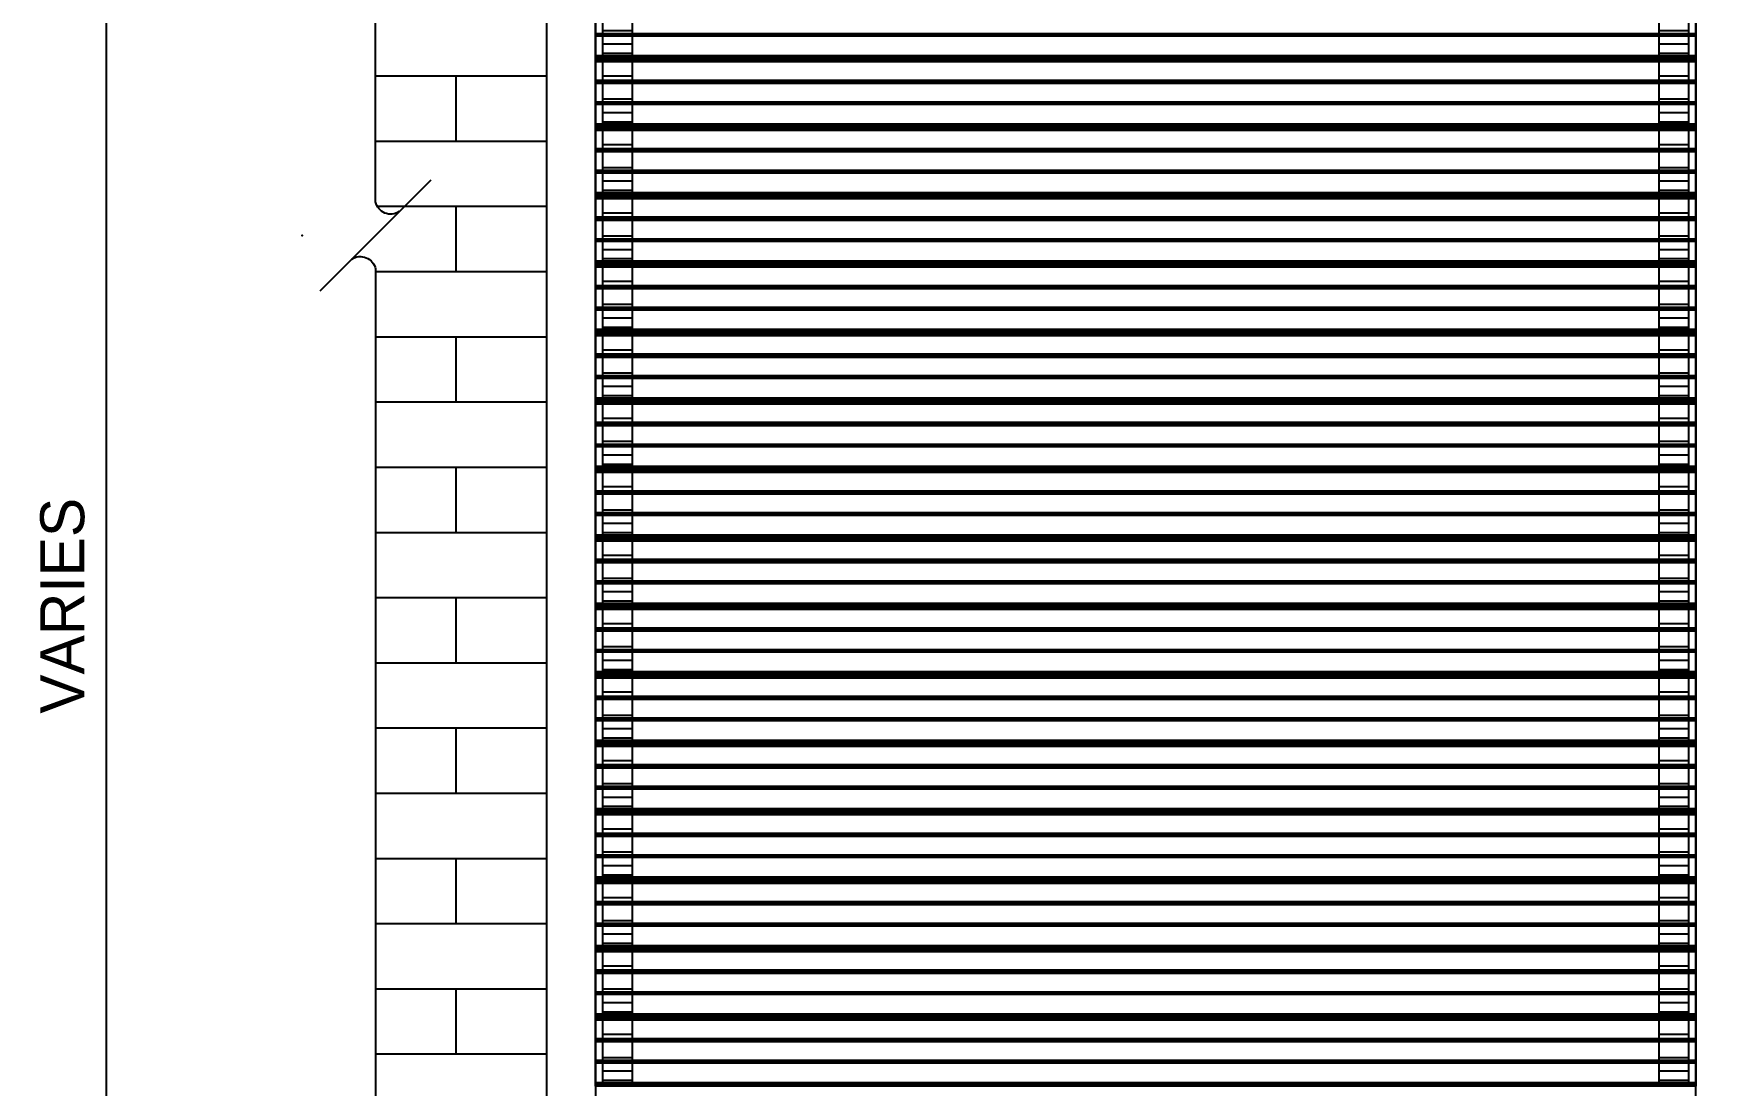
# Model space of a CAD drawing. Header units: millimetres. Extents: x -244126 to 368105, y -173968 to 259060.
# Drawn here: x -8682 to -6957, y 57675 to 58751 of the extents above; entities that cross this region are included whole.
import ezdxf

# ---------------------------------------------------------------- set-up
doc = ezdxf.new("R2010")
doc.units = ezdxf.units.MM
doc.header["$MEASUREMENT"] = 0
doc.linetypes.add('ACAD_ISO04W100', pattern=[30, 24, -3, 0, -3])
for name, color, linetype in [('000 - H A T C H', 8, 'Continuous'), ('000 - SYMBOL CON', 1, 'Continuous'), ('000 - WIPEOUT', 250, 'Continuous'), ('001 - ASCESSORIES', 1, 'Continuous'), ('002 - STRUCTURAL STEEL', 4, 'Continuous'), ('004 - WALL', 3, 'Continuous'), ('A04_TUBE SERIES', 7, 'Continuous')]:
    doc.layers.add(name, color=color, linetype=linetype)
doc.styles.add('CORDIA', font='cordia.shx')
doc.dimstyles.new('DIM E-E', dxfattribs={"dimscale": 2, "dimtxt": 0.18, "dimasz": 0.1, "dimexe": 0.1, "dimexo": 0.1, "dimgap": 0.09, "dimtad": 1, "dimtoh": 1, "dimzin": 0, "dimdsep": 46, "dimtxsty": 'CORDIA', "dimblk": 'OBLIQUE', "dimcen": 0.1, "dimdle": 0.1, "dimclrd": 40, "dimclre": 140, "dimclrt": 3, "dimadec": 0, "dimazin": 0, "dimtfac": 1, "dimtix": 1, "dimtmove": 2, "dimatfit": 3, "dimfxl": 1, "dimtolj": 1, "dimtzin": 0, "dimarcsym": 0})

# ---------------------------------------------------------------- blocks, each defined once
blk = doc.blocks.new('*U3711')
at = {"layer": '000 - H A T C H'}
h = blk.add_hatch(dxfattribs=at)
h.set_pattern_fill('AR-BRSTD', color=0, scale=25)
h.set_pattern_definition([(0, (-1350, -100), (0, 66.675), []), (90, (-1350, -100), (-100, 66.675), [66.675, -66.675])])
h.paths.add_polyline_path([(-250, 3000), (-250, 0), (0, 0), (0, 2700), (2400, 2700), (2400, 0), (2650, 0), (2650, 3000)])
at = {"layer": '004 - WALL', "color": 0, "linetype": 'ByBlock'}
blk.add_lwpolyline([(2650, 3000), (-250, 3000), (-250, 0), (0, 0), (0, 2700), (2400, 2700), (2400, 0), (2650, 0), (2650, 3000)], close=True, dxfattribs=at)
blk = doc.blocks.new('*U3715')
at = {"layer": '002 - STRUCTURAL STEEL', "color": 0, "linetype": 'ByBlock'}
blk.add_lwpolyline([(0, 50), (2700, 50), (2700, 0), (0, 0)], close=True, dxfattribs=at)
blk = doc.blocks.new('_Oblique')
at = {"color": 0, "linetype": 'ByBlock', "lineweight": -2}
blk.add_line((-0.5, -0.5), (0.5, 0.5), dxfattribs=at)
blk = doc.blocks.new('*D3760')
at = {"layer": 'A04_TUBE SERIES', "color": 40, "lineweight": -2, "transparency": 16777216}
blk.add_line((-8607.5, 57019.5), (-8607.5, 59311.6), dxfattribs=at)
at = {"layer": 'A04_TUBE SERIES', "color": 140, "linetype": 'ACAD_ISO04W100', "lineweight": -2, "transparency": 16777216}
for p, q in [((-8532.5, 59286.6), (-8632.5, 59286.6)), ((-8532.5, 57044.5), (-8632.5, 57044.5))]:
    blk.add_line(p, q, dxfattribs=at)
at = {"layer": 'Defpoints', "color": 0, "transparency": 16777216}
for p in [(-8607.5, 59286.6), (-8507.5, 59286.6), (-8507.5, 57044.5)]:
    blk.add_point(p, dxfattribs=at)
at = {"layer": 'A04_TUBE SERIES', "color": 40, "lineweight": -2, "transparency": 16777216, "xscale": 25, "yscale": 25, "zscale": 25}
for p, rotation in [((-8607.5, 59286.6), 90), ((-8607.5, 57044.5), 270)]:
    blk.add_blockref('_Oblique', p, dxfattribs=dict(at, rotation=rotation))
at = {"layer": 'A04_TUBE SERIES', "color": 3, "transparency": 16777216, "insert": (-8652.5, 58165.6), "char_height": 45, "attachment_point": 5, "rotation": 90, "style": 'CORDIA'}
blk.add_mtext('\\A1;VARIES', dxfattribs=at)
blk = doc.blocks.new('*U3751')
at = {"color": 3}
blk.add_wipeout([(1.375, 3.006), (1.184, 2.931), (1.025, 2.8), (0.917, 2.625), (0.871, 2.424), (0.89, 2.219), (0.974, 2.031), (-0.969, 3.974), (-0.885, 3.787), (-0.866, 3.583), (-0.913, 3.384), (-1.021, 3.21), (-1.179, 3.079), (-1.37, 3.006), (-59.997, 3.02), (-59.997, -0.38), (60, -0.394), (60, 3.006)], dxfattribs=at).dxf.layer = '000 - WIPEOUT'
blk.add_point((0.003, 0.003), dxfattribs=at)
at = {"layer": '000 - SYMBOL CON', "color": 0, "extrusion": (0, 0, -1)}
blk.add_line((2.269, 0.737), (-2.269, 5.275), dxfattribs=at)
at = {"layer": '000 - SYMBOL CON', "color": 0}
for p, q in [((-1.37, 3.006), (-59.997, 3.02)), ((1.375, 3.006), (60, 3.006))]:
    blk.add_line(p, q, dxfattribs=at)
at = {"layer": '000 - SYMBOL CON', "color": 0, "extrusion": (0, 0, -1)}
for centre, radius, start, end in [((1.499, 3.626), 0.634, 146.72715, 258.27285), ((-1.507, 2.382), 0.638, 326.67996, 78.07944)]:
    blk.add_arc(centre, radius, start, end, dxfattribs=at)
blk = doc.blocks.new('000 - ASSCESSORIES_FAMELINE_AL.FLEX_BK_FOR_70Z_[70Z-BK]_FRONT_VIEW')
at = {"layer": '001 - ASCESSORIES', "color": 8}
for p, q in [((-49.3, -15), (-49.3, 15)), ((-25.7, -15), (-25.7, 15)), ((-11.9, -15), (-11.9, 15)), ((-2.4, -15), (-2.4, 15))]:
    blk.add_line(p, q, dxfattribs=at)
at = {"layer": '001 - ASCESSORIES', "color": 0}
blk.add_lwpolyline([(-65.5, 15), (2.7, 15), (2.7, -15), (-65.5, -15)], close=True, dxfattribs=at)
blk = doc.blocks.new('*U3767')
at = {"color": 8}
for p, q in [((-581.3, -1400), (-581.3, -2525)), ((-581, -1400), (-581, -2525)), ((-580.7, -1400), (-580.7, -2525)), ((-580.4, -1400), (-580.4, -2525)), ((-580.1, -1400), (-580.1, -2525)), ((-579.7, -1400), (-579.7, -2525)), ((-579.3, -1400), (-579.3, -2525)), ((-578.9, -1400), (-578.9, -2525)), ((-558.8, -1400), (-558.8, -2525)), ((-558.4, -1400), (-558.4, -2525)), ((-558, -1400), (-558, -2525)), ((-557.6, -1400), (-557.6, -2525)), ((-557.2, -1400), (-557.2, -2525)), ((-556.9, -1400), (-556.9, -2525)), ((-556.9, -1400), (-556.9, -2525)), ((-556.6, -1400), (-556.6, -2525)), ((-556.3, -1400), (-556.3, -2525)), ((-556, -1400), (-556, -2525)), ((-555.8, -1400), (-555.8, -2525)), ((-555.7, -1400), (-555.7, -2525)), ((-555.6, -1400), (-555.6, -2525)), ((-555.5, -1400), (-555.5, -2525)), ((-555.2, -1400), (-555.2, -2525)), ((-554.9, -1400), (-554.9, -2525)), ((-554.5, -1400), (-554.5, -2525)), ((-554.2, -1400), (-554.2, -2525)), ((-553.8, -1400), (-553.8, -2525)), ((-553.4, -1400), (-553.4, -2525)), ((-552.6, -1400), (-552.6, -2525)), ((-533.7, -1400), (-533.7, -2525)), ((-533.3, -1400), (-533.3, -2525)), ((-532.9, -1400), (-532.9, -2525)), ((-532.5, -1400), (-532.5, -2525)), ((-532.1, -1400), (-532.1, -2525)), ((-531.8, -1400), (-531.8, -2525)), ((-531.8, -1400), (-531.8, -2525)), ((-531.5, -1400), (-531.5, -2525)), ((-531.2, -1400), (-531.2, -2525)), ((-530.9, -1400), (-530.9, -2525)), ((-530.7, -1400), (-530.7, -2525)), ((-530.5, -1400), (-530.5, -2525)), ((-511.5, -1400), (-511.5, -2525)), ((-511.3, -1400), (-511.3, -2525)), ((-511, -1400), (-511, -2525)), ((-510.7, -1400), (-510.7, -2525)), ((-510.4, -1400), (-510.4, -2525)), ((-510.1, -1400), (-510.1, -2525)), ((-509.7, -1400), (-509.7, -2525)), ((-509.3, -1400), (-509.3, -2525)), ((-508.9, -1400), (-508.9, -2525)), ((-488.8, -1400), (-488.8, -2525)), ((-488.4, -1400), (-488.4, -2525)), ((-488, -1400), (-488, -2525)), ((-487.6, -1400), (-487.6, -2525)), ((-487.2, -1400), (-487.2, -2525)), ((-486.9, -1400), (-486.9, -2525)), ((-486.9, -1400), (-486.9, -2525)), ((-486.6, -1400), (-486.6, -2525)), ((-486.3, -1400), (-486.3, -2525)), ((-486, -1400), (-486, -2525)), ((-485.8, -1400), (-485.8, -2525)), ((-485.7, -1400), (-485.7, -2525)), ((-485.6, -1400), (-485.6, -2525)), ((-485.5, -1400), (-485.5, -2525)), ((-485.2, -1400), (-485.2, -2525)), ((-484.9, -1400), (-484.9, -2525)), ((-484.5, -1400), (-484.5, -2525)), ((-484.2, -1400), (-484.2, -2525)), ((-483.8, -1400), (-483.8, -2525)), ((-483.4, -1400), (-483.4, -2525)), ((-482.6, -1400), (-482.6, -2525)), ((-463.7, -1400), (-463.7, -2525)), ((-463.3, -1400), (-463.3, -2525)), ((-462.9, -1400), (-462.9, -2525)), ((-462.5, -1400), (-462.5, -2525)), ((-462.1, -1400), (-462.1, -2525)), ((-461.8, -1400), (-461.8, -2525)), ((-461.8, -1400), (-461.8, -2525)), ((-461.5, -1400), (-461.5, -2525)), ((-461.2, -1400), (-461.2, -2525)), ((-460.9, -1400), (-460.9, -2525)), ((-460.7, -1400), (-460.7, -2525)), ((-460.5, -1400), (-460.5, -2525)), ((-441.5, -1400), (-441.5, -2525)), ((-441.3, -1400), (-441.3, -2525)), ((-441, -1400), (-441, -2525)), ((-440.7, -1400), (-440.7, -2525)), ((-440.4, -1400), (-440.4, -2525)), ((-440.1, -1400), (-440.1, -2525)), ((-439.7, -1400), (-439.7, -2525)), ((-439.3, -1400), (-439.3, -2525)), ((-438.9, -1400), (-438.9, -2525)), ((-418.8, -1400), (-418.8, -2525)), ((-418.4, -1400), (-418.4, -2525)), ((-418, -1400), (-418, -2525)), ((-417.6, -1400), (-417.6, -2525)), ((-417.2, -1400), (-417.2, -2525)), ((-416.9, -1400), (-416.9, -2525)), ((-416.9, -1400), (-416.9, -2525)), ((-416.6, -1400), (-416.6, -2525)), ((-416.3, -1400), (-416.3, -2525)), ((-416, -1400), (-416, -2525)), ((-415.8, -1400), (-415.8, -2525)), ((-415.7, -1400), (-415.7, -2525)), ((-415.6, -1400), (-415.6, -2525)), ((-415.5, -1400), (-415.5, -2525)), ((-415.2, -1400), (-415.2, -2525)), ((-414.9, -1400), (-414.9, -2525)), ((-414.5, -1400), (-414.5, -2525)), ((-414.2, -1400), (-414.2, -2525)), ((-413.8, -1400), (-413.8, -2525)), ((-413.4, -1400), (-413.4, -2525)), ((-412.6, -1400), (-412.6, -2525)), ((-393.7, -1400), (-393.7, -2525)), ((-393.3, -1400), (-393.3, -2525)), ((-392.9, -1400), (-392.9, -2525)), ((-392.5, -1400), (-392.5, -2525)), ((-392.1, -1400), (-392.1, -2525)), ((-391.8, -1400), (-391.8, -2525)), ((-391.8, -1400), (-391.8, -2525)), ((-391.5, -1400), (-391.5, -2525)), ((-391.2, -1400), (-391.2, -2525)), ((-390.9, -1400), (-390.9, -2525)), ((-390.7, -1400), (-390.7, -2525)), ((-390.5, -1400), (-390.5, -2525)), ((-371.5, -1400), (-371.5, -2525)), ((-371.3, -1400), (-371.3, -2525)), ((-371, -1400), (-371, -2525)), ((-370.7, -1400), (-370.7, -2525)), ((-370.4, -1400), (-370.4, -2525)), ((-370.1, -1400), (-370.1, -2525)), ((-369.7, -1400), (-369.7, -2525)), ((-369.3, -1400), (-369.3, -2525)), ((-368.9, -1400), (-368.9, -2525)), ((-348.8, -1400), (-348.8, -2525)), ((-348.4, -1400), (-348.4, -2525)), ((-348, -1400), (-348, -2525)), ((-347.6, -1400), (-347.6, -2525)), ((-347.2, -1400), (-347.2, -2525)), ((-346.9, -1400), (-346.9, -2525)), ((-346.9, -1400), (-346.9, -2525)), ((-346.6, -1400), (-346.6, -2525)), ((-346.3, -1400), (-346.3, -2525)), ((-346, -1400), (-346, -2525)), ((-345.8, -1400), (-345.8, -2525)), ((-345.7, -1400), (-345.7, -2525)), ((-345.6, -1400), (-345.6, -2525)), ((-345.5, -1400), (-345.5, -2525)), ((-345.2, -1400), (-345.2, -2525)), ((-344.9, -1400), (-344.9, -2525)), ((-344.5, -1400), (-344.5, -2525)), ((-344.2, -1400), (-344.2, -2525)), ((-343.8, -1400), (-343.8, -2525)), ((-343.4, -1400), (-343.4, -2525)), ((-342.6, -1400), (-342.6, -2525)), ((-323.7, -1400), (-323.7, -2525)), ((-323.3, -1400), (-323.3, -2525)), ((-322.9, -1400), (-322.9, -2525)), ((-322.5, -1400), (-322.5, -2525)), ((-322.1, -1400), (-322.1, -2525)), ((-321.8, -1400), (-321.8, -2525)), ((-321.8, -1400), (-321.8, -2525)), ((-321.5, -1400), (-321.5, -2525)), ((-321.2, -1400), (-321.2, -2525)), ((-320.9, -1400), (-320.9, -2525)), ((-320.7, -1400), (-320.7, -2525)), ((-320.5, -1400), (-320.5, -2525)), ((-301.5, -1400), (-301.5, -2525)), ((-301.3, -1400), (-301.3, -2525)), ((-301, -1400), (-301, -2525)), ((-300.7, -1400), (-300.7, -2525)), ((-300.4, -1400), (-300.4, -2525)), ((-300.1, -1400), (-300.1, -2525)), ((-299.7, -1400), (-299.7, -2525)), ((-299.3, -1400), (-299.3, -2525)), ((-298.9, -1400), (-298.9, -2525)), ((-278.8, -1400), (-278.8, -2525)), ((-278.4, -1400), (-278.4, -2525)), ((-278, -1400), (-278, -2525)), ((-277.6, -1400), (-277.6, -2525)), ((-277.2, -1400), (-277.2, -2525)), ((-276.9, -1400), (-276.9, -2525)), ((-276.9, -1400), (-276.9, -2525)), ((-276.6, -1400), (-276.6, -2525)), ((-276.3, -1400), (-276.3, -2525)), ((-276, -1400), (-276, -2525)), ((-275.8, -1400), (-275.8, -2525)), ((-275.7, -1400), (-275.7, -2525)), ((-275.6, -1400), (-275.6, -2525)), ((-275.5, -1400), (-275.5, -2525)), ((-275.2, -1400), (-275.2, -2525)), ((-274.9, -1400), (-274.9, -2525)), ((-274.5, -1400), (-274.5, -2525)), ((-274.2, -1400), (-274.2, -2525)), ((-273.8, -1400), (-273.8, -2525)), ((-273.4, -1400), (-273.4, -2525)), ((-272.6, -1400), (-272.6, -2525)), ((-253.7, -1400), (-253.7, -2525)), ((-253.3, -1400), (-253.3, -2525)), ((-252.9, -1400), (-252.9, -2525)), ((-252.5, -1400), (-252.5, -2525)), ((-252.1, -1400), (-252.1, -2525)), ((-251.8, -1400), (-251.8, -2525)), ((-251.8, -1400), (-251.8, -2525)), ((-251.5, -1400), (-251.5, -2525)), ((-251.2, -1400), (-251.2, -2525)), ((-250.9, -1400), (-250.9, -2525)), ((-250.7, -1400), (-250.7, -2525)), ((-250.5, -1400), (-250.5, -2525)), ((-231.5, -1400), (-231.5, -2525)), ((-231.3, -1400), (-231.3, -2525)), ((-231, -1400), (-231, -2525)), ((-230.7, -1400), (-230.7, -2525)), ((-230.4, -1400), (-230.4, -2525)), ((-230.1, -1400), (-230.1, -2525)), ((-229.7, -1400), (-229.7, -2525)), ((-229.3, -1400), (-229.3, -2525)), ((-228.9, -1400), (-228.9, -2525)), ((-208.8, -1400), (-208.8, -2525)), ((-208.4, -1400), (-208.4, -2525)), ((-208, -1400), (-208, -2525)), ((-207.6, -1400), (-207.6, -2525)), ((-207.2, -1400), (-207.2, -2525)), ((-206.9, -1400), (-206.9, -2525)), ((-206.9, -1400), (-206.9, -2525)), ((-206.6, -1400), (-206.6, -2525)), ((-206.3, -1400), (-206.3, -2525)), ((-206, -1400), (-206, -2525)), ((-205.8, -1400), (-205.8, -2525)), ((-205.7, -1400), (-205.7, -2525)), ((-205.6, -1400), (-205.6, -2525)), ((-205.5, -1400), (-205.5, -2525)), ((-205.2, -1400), (-205.2, -2525)), ((-204.9, -1400), (-204.9, -2525)), ((-204.5, -1400), (-204.5, -2525)), ((-204.2, -1400), (-204.2, -2525)), ((-203.8, -1400), (-203.8, -2525)), ((-203.4, -1400), (-203.4, -2525)), ((-202.6, -1400), (-202.6, -2525)), ((-183.7, -1400), (-183.7, -2525)), ((-183.3, -1400), (-183.3, -2525)), ((-182.9, -1400), (-182.9, -2525)), ((-182.5, -1400), (-182.5, -2525)), ((-182.1, -1400), (-182.1, -2525)), ((-181.8, -1400), (-181.8, -2525)), ((-181.8, -1400), (-181.8, -2525)), ((-181.5, -1400), (-181.5, -2525)), ((-181.2, -1400), (-181.2, -2525)), ((-180.9, -1400), (-180.9, -2525)), ((-180.7, -1400), (-180.7, -2525)), ((-180.5, -1400), (-180.5, -2525)), ((-161.5, -1400), (-161.5, -2525)), ((-161.3, -1400), (-161.3, -2525)), ((-161, -1400), (-161, -2525)), ((-160.7, -1400), (-160.7, -2525)), ((-160.4, -1400), (-160.4, -2525)), ((-160.1, -1400), (-160.1, -2525)), ((-159.7, -1400), (-159.7, -2525)), ((-159.3, -1400), (-159.3, -2525)), ((-158.9, -1400), (-158.9, -2525)), ((-138.8, -1400), (-138.8, -2525)), ((-138.4, -1400), (-138.4, -2525)), ((-138, -1400), (-138, -2525)), ((-137.6, -1400), (-137.6, -2525)), ((-137.2, -1400), (-137.2, -2525)), ((-136.9, -1400), (-136.9, -2525)), ((-136.9, -1400), (-136.9, -2525)), ((-136.6, -1400), (-136.6, -2525)), ((-136.3, -1400), (-136.3, -2525)), ((-136, -1400), (-136, -2525)), ((-135.8, -1400), (-135.8, -2525)), ((-135.7, -1400), (-135.7, -2525)), ((-135.6, -1400), (-135.6, -2525)), ((-135.5, -1400), (-135.5, -2525)), ((-135.2, -1400), (-135.2, -2525)), ((-134.9, -1400), (-134.9, -2525)), ((-134.5, -1400), (-134.5, -2525)), ((-134.2, -1400), (-134.2, -2525)), ((-133.8, -1400), (-133.8, -2525)), ((-133.4, -1400), (-133.4, -2525)), ((-132.6, -1400), (-132.6, -2525)), ((-113.7, -1400), (-113.7, -2525)), ((-113.3, -1400), (-113.3, -2525)), ((-112.9, -1400), (-112.9, -2525)), ((-112.5, -1400), (-112.5, -2525)), ((-112.1, -1400), (-112.1, -2525)), ((-111.8, -1400), (-111.8, -2525)), ((-111.8, -1400), (-111.8, -2525)), ((-111.5, -1400), (-111.5, -2525)), ((-111.2, -1400), (-111.2, -2525)), ((-110.9, -1400), (-110.9, -2525)), ((-110.7, -1400), (-110.7, -2525)), ((-110.5, -1400), (-110.5, -2525)), ((-91.5, -1400), (-91.5, -2525)), ((-91.3, -1400), (-91.3, -2525)), ((-91, -1400), (-91, -2525)), ((-90.7, -1400), (-90.7, -2525)), ((-90.4, -1400), (-90.4, -2525)), ((-90.1, -1400), (-90.1, -2525)), ((-89.7, -1400), (-89.7, -2525)), ((-89.3, -1400), (-89.3, -2525)), ((-88.9, -1400), (-88.9, -2525)), ((-68.8, -1400), (-68.8, -2525)), ((-68.4, -1400), (-68.4, -2525)), ((-68, -1400), (-68, -2525)), ((-67.6, -1400), (-67.6, -2525)), ((-67.2, -1400), (-67.2, -2525)), ((-66.9, -1400), (-66.9, -2525)), ((-66.9, -1400), (-66.9, -2525)), ((-66.6, -1400), (-66.6, -2525)), ((-66.3, -1400), (-66.3, -2525)), ((-66, -1400), (-66, -2525)), ((-65.8, -1400), (-65.8, -2525)), ((-65.7, -1400), (-65.7, -2525)), ((-65.6, -1400), (-65.6, -2525)), ((-65.5, -1400), (-65.5, -2525)), ((-65.2, -1400), (-65.2, -2525)), ((-64.9, -1400), (-64.9, -2525)), ((-64.5, -1400), (-64.5, -2525)), ((-64.2, -1400), (-64.2, -2525)), ((-63.8, -1400), (-63.8, -2525)), ((-63.4, -1400), (-63.4, -2525)), ((-62.6, -1400), (-62.6, -2525)), ((-43.7, -1400), (-43.7, -2525)), ((-43.3, -1400), (-43.3, -2525)), ((-42.9, -1400), (-42.9, -2525)), ((-42.5, -1400), (-42.5, -2525)), ((-42.1, -1400), (-42.1, -2525)), ((-41.8, -1400), (-41.8, -2525)), ((-41.8, -1400), (-41.8, -2525)), ((-41.5, -1400), (-41.5, -2525)), ((-41.2, -1400), (-41.2, -2525)), ((-40.9, -1400), (-40.9, -2525)), ((-40.7, -1400), (-40.7, -2525)), ((-40.5, -1400), (-40.5, -2525)), ((-21.5, -1400), (-21.5, -2525)), ((-21.3, -1400), (-21.3, -2525)), ((-21, -1400), (-21, -2525)), ((-20.7, -1400), (-20.7, -2525)), ((-20.4, -1400), (-20.4, -2525)), ((-20.1, -1400), (-20.1, -2525)), ((-19.7, -1400), (-19.7, -2525)), ((-19.3, -1400), (-19.3, -2525)), ((-18.9, -1400), (-18.9, -2525)), ((1.2, -1400), (1.2, -2525)), ((1.6, -1400), (1.6, -2525)), ((2, -1400), (2, -2525)), ((2.4, -1400), (2.4, -2525)), ((2.8, -1400), (2.8, -2525)), ((3.1, -1400), (3.1, -2525)), ((3.1, -1400), (3.1, -2525)), ((3.4, -1400), (3.4, -2525)), ((3.7, -1400), (3.7, -2525)), ((4, -1400), (4, -2525)), ((4.2, -1400), (4.2, -2525)), ((4.3, -1400), (4.3, -2525)), ((4.4, -1400), (4.4, -2525)), ((4.5, -1400), (4.5, -2525)), ((4.8, -1400), (4.8, -2525)), ((5.1, -1400), (5.1, -2525)), ((5.5, -1400), (5.5, -2525)), ((5.8, -1400), (5.8, -2525)), ((6.2, -1400), (6.2, -2525)), ((6.6, -1400), (6.6, -2525)), ((7.4, -1400), (7.4, -2525)), ((26.3, -1400), (26.3, -2525)), ((26.7, -1400), (26.7, -2525)), ((27.1, -1400), (27.1, -2525)), ((27.5, -1400), (27.5, -2525)), ((27.9, -1400), (27.9, -2525)), ((28.2, -1400), (28.2, -2525)), ((28.2, -1400), (28.2, -2525)), ((28.5, -1400), (28.5, -2525)), ((28.8, -1400), (28.8, -2525)), ((29.1, -1400), (29.1, -2525)), ((29.3, -1400), (29.3, -2525)), ((29.5, -1400), (29.5, -2525)), ((48.5, -1400), (48.5, -2525)), ((48.7, -1400), (48.7, -2525)), ((49, -1400), (49, -2525)), ((49.3, -1400), (49.3, -2525)), ((49.6, -1400), (49.6, -2525)), ((49.9, -1400), (49.9, -2525)), ((50.3, -1400), (50.3, -2525)), ((50.7, -1400), (50.7, -2525)), ((51.1, -1400), (51.1, -2525)), ((71.2, -1400), (71.2, -2525)), ((71.6, -1400), (71.6, -2525)), ((72, -1400), (72, -2525)), ((72.4, -1400), (72.4, -2525)), ((72.8, -1400), (72.8, -2525)), ((73.1, -1400), (73.1, -2525)), ((73.1, -1400), (73.1, -2525)), ((73.4, -1400), (73.4, -2525)), ((73.7, -1400), (73.7, -2525)), ((74, -1400), (74, -2525)), ((74.2, -1400), (74.2, -2525)), ((74.3, -1400), (74.3, -2525)), ((74.4, -1400), (74.4, -2525)), ((74.5, -1400), (74.5, -2525)), ((74.8, -1400), (74.8, -2525)), ((75.1, -1400), (75.1, -2525)), ((75.5, -1400), (75.5, -2525)), ((75.8, -1400), (75.8, -2525)), ((76.2, -1400), (76.2, -2525)), ((76.6, -1400), (76.6, -2525)), ((77.4, -1400), (77.4, -2525)), ((96.3, -1400), (96.3, -2525)), ((96.7, -1400), (96.7, -2525)), ((97.1, -1400), (97.1, -2525)), ((97.5, -1400), (97.5, -2525)), ((97.9, -1400), (97.9, -2525)), ((98.2, -1400), (98.2, -2525)), ((98.2, -1400), (98.2, -2525)), ((98.5, -1400), (98.5, -2525)), ((98.8, -1400), (98.8, -2525)), ((99.1, -1400), (99.1, -2525)), ((99.3, -1400), (99.3, -2525)), ((99.5, -1400), (99.5, -2525)), ((118.5, -1400), (118.5, -2525)), ((118.7, -1400), (118.7, -2525)), ((119, -1400), (119, -2525)), ((119.3, -1400), (119.3, -2525)), ((119.6, -1400), (119.6, -2525)), ((119.9, -1400), (119.9, -2525)), ((120.3, -1400), (120.3, -2525)), ((120.7, -1400), (120.7, -2525)), ((121.1, -1400), (121.1, -2525)), ((141.2, -1400), (141.2, -2525)), ((141.6, -1400), (141.6, -2525)), ((142, -1400), (142, -2525)), ((142.4, -1400), (142.4, -2525)), ((142.8, -1400), (142.8, -2525)), ((143.1, -1400), (143.1, -2525)), ((143.1, -1400), (143.1, -2525)), ((143.4, -1400), (143.4, -2525)), ((143.7, -1400), (143.7, -2525)), ((144, -1400), (144, -2525)), ((144.2, -1400), (144.2, -2525)), ((144.3, -1400), (144.3, -2525)), ((144.4, -1400), (144.4, -2525)), ((144.5, -1400), (144.5, -2525)), ((144.8, -1400), (144.8, -2525)), ((145.1, -1400), (145.1, -2525)), ((145.5, -1400), (145.5, -2525)), ((145.8, -1400), (145.8, -2525)), ((146.2, -1400), (146.2, -2525)), ((146.6, -1400), (146.6, -2525)), ((147.4, -1400), (147.4, -2525)), ((166.3, -1400), (166.3, -2525)), ((166.7, -1400), (166.7, -2525)), ((167.1, -1400), (167.1, -2525)), ((167.5, -1400), (167.5, -2525)), ((167.9, -1400), (167.9, -2525)), ((168.2, -1400), (168.2, -2525)), ((168.2, -1400), (168.2, -2525)), ((168.5, -1400), (168.5, -2525)), ((168.8, -1400), (168.8, -2525)), ((169.1, -1400), (169.1, -2525)), ((169.3, -1400), (169.3, -2525)), ((169.5, -1400), (169.5, -2525)), ((188.5, -1400), (188.5, -2525)), ((188.7, -1400), (188.7, -2525)), ((189, -1400), (189, -2525)), ((189.3, -1400), (189.3, -2525)), ((189.6, -1400), (189.6, -2525)), ((189.9, -1400), (189.9, -2525)), ((190.3, -1400), (190.3, -2525)), ((190.7, -1400), (190.7, -2525)), ((191.1, -1400), (191.1, -2525)), ((211.2, -1400), (211.2, -2525)), ((211.6, -1400), (211.6, -2525)), ((212, -1400), (212, -2525)), ((212.4, -1400), (212.4, -2525)), ((212.8, -1400), (212.8, -2525)), ((213.1, -1400), (213.1, -2525)), ((213.1, -1400), (213.1, -2525)), ((213.4, -1400), (213.4, -2525)), ((213.7, -1400), (213.7, -2525)), ((214, -1400), (214, -2525)), ((214.2, -1400), (214.2, -2525)), ((214.3, -1400), (214.3, -2525)), ((214.4, -1400), (214.4, -2525)), ((214.5, -1400), (214.5, -2525)), ((214.8, -1400), (214.8, -2525)), ((215.1, -1400), (215.1, -2525)), ((215.5, -1400), (215.5, -2525)), ((215.8, -1400), (215.8, -2525)), ((216.2, -1400), (216.2, -2525)), ((216.6, -1400), (216.6, -2525)), ((217.4, -1400), (217.4, -2525)), ((236.3, -1400), (236.3, -2525)), ((236.7, -1400), (236.7, -2525)), ((237.1, -1400), (237.1, -2525)), ((237.5, -1400), (237.5, -2525)), ((237.9, -1400), (237.9, -2525)), ((238.2, -1400), (238.2, -2525)), ((238.2, -1400), (238.2, -2525)), ((238.5, -1400), (238.5, -2525)), ((238.8, -1400), (238.8, -2525)), ((239.1, -1400), (239.1, -2525)), ((239.3, -1400), (239.3, -2525)), ((239.5, -1400), (239.5, -2525)), ((258.5, -1400), (258.5, -2525)), ((258.7, -1400), (258.7, -2525)), ((259, -1400), (259, -2525)), ((259.3, -1400), (259.3, -2525)), ((259.6, -1400), (259.6, -2525)), ((259.9, -1400), (259.9, -2525)), ((260.3, -1400), (260.3, -2525)), ((260.7, -1400), (260.7, -2525)), ((261.1, -1400), (261.1, -2525)), ((281.2, -1400), (281.2, -2525)), ((281.6, -1400), (281.6, -2525)), ((282, -1400), (282, -2525)), ((282.4, -1400), (282.4, -2525)), ((282.8, -1400), (282.8, -2525)), ((283.1, -1400), (283.1, -2525)), ((283.1, -1400), (283.1, -2525)), ((283.4, -1400), (283.4, -2525)), ((283.7, -1400), (283.7, -2525)), ((284, -1400), (284, -2525)), ((284.2, -1400), (284.2, -2525)), ((284.3, -1400), (284.3, -2525)), ((284.4, -1400), (284.4, -2525)), ((284.5, -1400), (284.5, -2525)), ((284.8, -1400), (284.8, -2525)), ((285.1, -1400), (285.1, -2525)), ((285.5, -1400), (285.5, -2525)), ((285.8, -1400), (285.8, -2525)), ((286.2, -1400), (286.2, -2525)), ((286.6, -1400), (286.6, -2525)), ((287.4, -1400), (287.4, -2525)), ((306.3, -1400), (306.3, -2525)), ((306.7, -1400), (306.7, -2525)), ((307.1, -1400), (307.1, -2525)), ((307.5, -1400), (307.5, -2525)), ((307.9, -1400), (307.9, -2525)), ((308.2, -1400), (308.2, -2525)), ((308.2, -1400), (308.2, -2525)), ((308.5, -1400), (308.5, -2525)), ((308.8, -1400), (308.8, -2525)), ((309.1, -1400), (309.1, -2525)), ((309.3, -1400), (309.3, -2525)), ((309.5, -1400), (309.5, -2525)), ((328.5, -1400), (328.5, -2525)), ((328.7, -1400), (328.7, -2525)), ((329, -1400), (329, -2525)), ((329.3, -1400), (329.3, -2525)), ((329.6, -1400), (329.6, -2525)), ((329.9, -1400), (329.9, -2525)), ((330.3, -1400), (330.3, -2525)), ((330.7, -1400), (330.7, -2525)), ((331.1, -1400), (331.1, -2525)), ((351.2, -1400), (351.2, -2525)), ((351.6, -1400), (351.6, -2525)), ((352, -1400), (352, -2525)), ((352.4, -1400), (352.4, -2525)), ((352.8, -1400), (352.8, -2525)), ((353.1, -1400), (353.1, -2525)), ((353.1, -1400), (353.1, -2525)), ((353.4, -1400), (353.4, -2525)), ((353.7, -1400), (353.7, -2525)), ((354, -1400), (354, -2525)), ((354.2, -1400), (354.2, -2525)), ((354.3, -1400), (354.3, -2525)), ((354.4, -1400), (354.4, -2525)), ((354.5, -1400), (354.5, -2525)), ((354.8, -1400), (354.8, -2525)), ((355.1, -1400), (355.1, -2525)), ((355.5, -1400), (355.5, -2525)), ((355.8, -1400), (355.8, -2525)), ((356.2, -1400), (356.2, -2525)), ((356.6, -1400), (356.6, -2525)), ((357.4, -1400), (357.4, -2525)), ((376.3, -1400), (376.3, -2525)), ((376.7, -1400), (376.7, -2525)), ((377.1, -1400), (377.1, -2525)), ((377.5, -1400), (377.5, -2525)), ((377.9, -1400), (377.9, -2525)), ((378.2, -1400), (378.2, -2525)), ((378.2, -1400), (378.2, -2525)), ((378.5, -1400), (378.5, -2525)), ((378.8, -1400), (378.8, -2525)), ((379.1, -1400), (379.1, -2525)), ((379.3, -1400), (379.3, -2525)), ((379.5, -1400), (379.5, -2525)), ((398.5, -1400), (398.5, -2525)), ((398.7, -1400), (398.7, -2525)), ((399, -1400), (399, -2525)), ((399.3, -1400), (399.3, -2525)), ((399.6, -1400), (399.6, -2525)), ((399.9, -1400), (399.9, -2525)), ((400.3, -1400), (400.3, -2525)), ((400.7, -1400), (400.7, -2525)), ((401.1, -1400), (401.1, -2525)), ((421.2, -1400), (421.2, -2525)), ((421.6, -1400), (421.6, -2525)), ((422, -1400), (422, -2525)), ((422.4, -1400), (422.4, -2525)), ((422.8, -1400), (422.8, -2525)), ((423.1, -1400), (423.1, -2525)), ((423.1, -1400), (423.1, -2525)), ((423.4, -1400), (423.4, -2525)), ((423.7, -1400), (423.7, -2525)), ((424, -1400), (424, -2525)), ((424.2, -1400), (424.2, -2525)), ((424.3, -1400), (424.3, -2525)), ((424.4, -1400), (424.4, -2525)), ((424.5, -1400), (424.5, -2525)), ((424.8, -1400), (424.8, -2525)), ((425.1, -1400), (425.1, -2525)), ((425.5, -1400), (425.5, -2525)), ((425.8, -1400), (425.8, -2525)), ((426.2, -1400), (426.2, -2525)), ((426.6, -1400), (426.6, -2525)), ((427.4, -1400), (427.4, -2525)), ((446.3, -1400), (446.3, -2525)), ((446.7, -1400), (446.7, -2525)), ((447.1, -1400), (447.1, -2525)), ((447.5, -1400), (447.5, -2525)), ((447.9, -1400), (447.9, -2525)), ((448.2, -1400), (448.2, -2525)), ((448.2, -1400), (448.2, -2525)), ((448.5, -1400), (448.5, -2525)), ((448.8, -1400), (448.8, -2525)), ((449.1, -1400), (449.1, -2525)), ((449.3, -1400), (449.3, -2525)), ((449.5, -1400), (449.5, -2525)), ((468.5, -1400), (468.5, -2525)), ((468.7, -1400), (468.7, -2525)), ((469, -1400), (469, -2525)), ((469.3, -1400), (469.3, -2525)), ((469.6, -1400), (469.6, -2525)), ((469.9, -1400), (469.9, -2525)), ((470.3, -1400), (470.3, -2525)), ((470.7, -1400), (470.7, -2525)), ((471.1, -1400), (471.1, -2525)), ((491.2, -1400), (491.2, -2525)), ((491.6, -1400), (491.6, -2525)), ((492, -1400), (492, -2525)), ((492.4, -1400), (492.4, -2525)), ((492.8, -1400), (492.8, -2525)), ((493.1, -1400), (493.1, -2525)), ((493.1, -1400), (493.1, -2525)), ((493.4, -1400), (493.4, -2525)), ((493.7, -1400), (493.7, -2525))]:
    blk.add_line(p, q, dxfattribs=at)
at = {"color": 3}
for points in [[(-625.9, -1400), (-555.3, -1400), (-555.3, -2525), (-625.9, -2525)], [(-555.9, -1400), (-485.3, -1400), (-485.3, -2525), (-555.9, -2525)], [(-485.9, -1400), (-415.3, -1400), (-415.3, -2525), (-485.9, -2525)], [(-415.9, -1400), (-345.3, -1400), (-345.3, -2525), (-415.9, -2525)], [(-345.9, -1400), (-275.3, -1400), (-275.3, -2525), (-345.9, -2525)], [(-275.9, -1400), (-205.3, -1400), (-205.3, -2525), (-275.9, -2525)], [(-205.9, -1400), (-135.3, -1400), (-135.3, -2525), (-205.9, -2525)], [(-135.9, -1400), (-65.3, -1400), (-65.3, -2525), (-135.9, -2525)], [(-65.9, -1400), (4.7, -1400), (4.7, -2525), (-65.9, -2525)], [(4.1, -1400), (74.7, -1400), (74.7, -2525), (4.1, -2525)], [(74.1, -1400), (144.7, -1400), (144.7, -2525), (74.1, -2525)], [(144.1, -1400), (214.7, -1400), (214.7, -2525), (144.1, -2525)], [(214.1, -1400), (284.7, -1400), (284.7, -2525), (214.1, -2525)], [(284.1, -1400), (354.7, -1400), (354.7, -2525), (284.1, -2525)], [(354.1, -1400), (424.7, -1400), (424.7, -2525), (354.1, -2525)], [(424.1, -1400), (494.7, -1400), (494.7, -2525), (424.1, -2525)]]:
    blk.add_lwpolyline(points, close=True, dxfattribs=at)
at = {"layer": '001 - ASCESSORIES'}
for p in [(-559, -1422.5), (-489, -1422.5), (-419, -1422.5), (-349, -1422.5), (-279, -1422.5), (-209, -1422.5), (-139, -1422.5), (-69, -1422.5), (1, -1422.5), (71, -1422.5), (141, -1422.5), (211, -1422.5), (281, -1422.5), (351, -1422.5), (421, -1422.5), (491, -1422.5), (-559, -2502.5), (-489, -2502.5), (-419, -2502.5), (-349, -2502.5), (-279, -2502.5), (-209, -2502.5), (-139, -2502.5), (-69, -2502.5), (1, -2502.5), (71, -2502.5), (141, -2502.5), (211, -2502.5), (281, -2502.5), (351, -2502.5), (421, -2502.5), (491, -2502.5)]:
    blk.add_blockref('000 - ASSCESSORIES_FAMELINE_AL.FLEX_BK_FOR_70Z_[70Z-BK]_FRONT_VIEW', p, dxfattribs=at)

msp = doc.modelspace()

# ---------------------------------------------------------------- block references
at = {"color": 8}
msp.add_blockref('*U3711', (-8157.46234, 57044.47557), dxfattribs=at)
at = {"color": 2, "rotation": 270}
msp.add_blockref('*U3767', (-5582.47976, 58169.1362), dxfattribs=at)
at = {"layer": '002 - STRUCTURAL STEEL', "color": 1, "rotation": 90}
for p in [(-8107.46234, 57044.47557), (-6932.46234, 57044.47557)]:
    msp.add_blockref('*U3715', p, dxfattribs=at)

# ---------------------------------------------------------------- dimensions: what is measured, and where the dimension line sits
at = {"layer": 'A04_TUBE SERIES', "color": 3}
dim = msp.add_linear_dim(base=(-8607.46234, 59286.6346), p1=(-8507.46234, 57044.47557), p2=(-8507.46234, 59286.6346), angle=90, text='VARIES', dimstyle='DIM E-E', override={"dimscale": 250}, dxfattribs=at)
dim.commit()
dim.dimension.update_dxf_attribs({"geometry": '*D3760', "text_midpoint": (-8652.46234, 58165.55509)})

# ---------------------------------------------------------------- next in the draw order: block references
at = {"layer": '000 - SYMBOL CON', "color": 2, "xscale": 25, "yscale": 25, "zscale": 25, "rotation": 270}
msp.add_blockref('*U3751', (-8407.5887, 58544.37445), dxfattribs=at)

doc.saveas('drawing.dxf')
